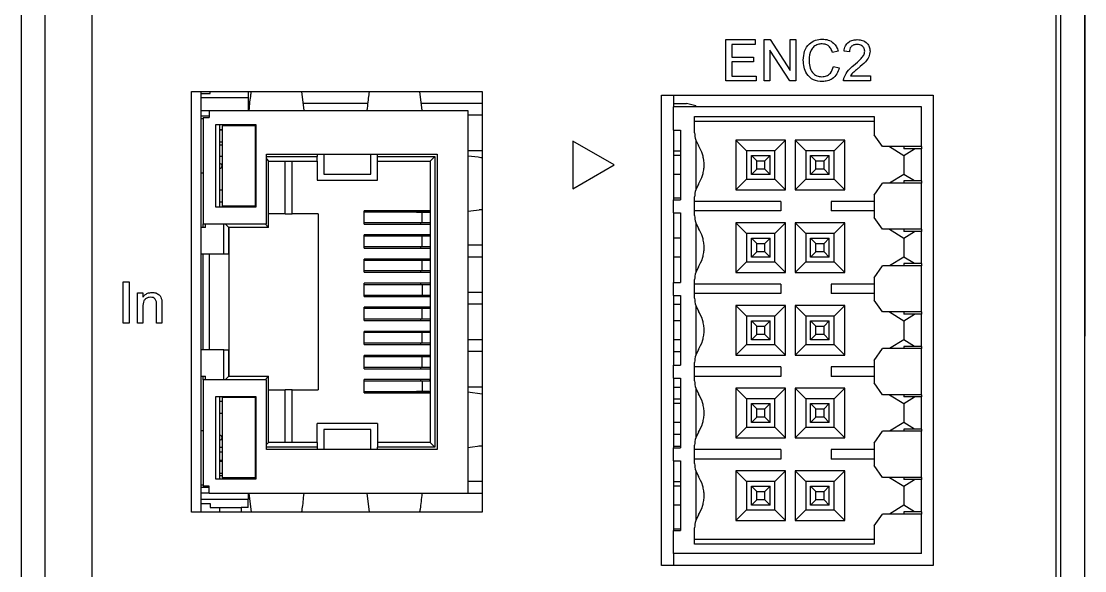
# Model space of a CAD drawing. Header units: inches. Extents: x 456 to 501, y -41 to 126.
# Drawn here: x 455.66 to 500.67, y 34.25 to 57.5 of the extents above; entities that cross this region are included whole.
import ezdxf

# ---------------------------------------------------------------- set-up
doc = ezdxf.new("R2010")
doc.units = ezdxf.units.IN
doc.header["$MEASUREMENT"] = 0

msp = doc.modelspace()

# ---------------------------------------------------------------- linework, layer by layer
at = {"color": 7, "linetype": 'Continuous', "lineweight": 25}
for p, q in [((499.663, -32.224), (499.663, 117.776)), ((500.663, 117.776), (500.663, -32.224)), ((455.663, 116.726), (455.663, -31.174)), ((458.663, -30.724), (458.663, 116.276)), ((456.663, 115.276), (456.663, -29.724)), ((499.463, -29.724), (499.463, 115.276)), ((500.673, 66.076), (500.673, 44.176)), ((485.484, 54.976), (485.484, 56.726)), ((485.484, 56.726), (486.718, 56.726)), ((486.718, 56.726), (486.718, 56.524)), ((487.099, 56.726), (487.36, 56.726)), ((487.099, 54.976), (487.099, 56.726)), ((487.36, 56.726), (488.199, 55.42)), ((488.199, 55.42), (488.199, 56.726)), ((488.199, 56.726), (488.446, 56.726)), ((488.446, 56.726), (488.446, 54.976)), ((486.718, 56.524), (485.731, 56.524)), ((485.731, 56.524), (485.731, 55.985)), ((488.185, 54.976), (487.346, 56.282)), ((487.346, 56.282), (487.346, 54.976)), ((485.731, 55.985), (486.651, 55.985)), ((486.651, 55.985), (486.651, 55.783)), ((490.24, 56.239), (489.994, 56.187)), ((490.712, 56.21), (490.487, 56.232)), ((486.651, 55.783), (485.731, 55.783)), ((485.731, 55.783), (485.731, 55.178)), ((490.039, 55.593), (490.285, 55.536)), ((486.763, 54.976), (485.484, 54.976)), ((485.731, 55.178), (486.763, 55.178)), ((486.763, 55.178), (486.763, 54.976)), ((487.346, 54.976), (487.099, 54.976)), ((488.446, 54.976), (488.185, 54.976)), ((491.609, 54.976), (490.465, 54.976)), ((490.753, 55.2), (491.609, 55.2)), ((491.609, 55.2), (491.609, 54.976)), ((462.863, 54.526), (475.163, 54.526)), ((462.863, 36.726), (462.863, 54.526)), ((463.263, 54.526), (463.263, 48.781)), ((463.663, 54.451), (463.663, 54.526)), ((465.263, 54.526), (465.263, 54.276)), ((467.633, 53.731), (467.537, 54.526)), ((472.633, 53.731), (472.537, 54.526)), ((475.163, 54.526), (475.163, 36.726)), ((463.263, 54.451), (463.663, 54.451)), ((463.263, 54.276), (465.263, 54.276)), ((465.263, 54.276), (465.263, 53.731)), ((465.326, 54.026), (465.263, 54.026)), ((470.326, 54.026), (467.597, 54.026)), ((475.163, 54.026), (472.597, 54.026)), ((482.763, 54.376), (494.263, 54.376)), ((482.763, 34.476), (482.763, 54.376)), ((483.263, 54.376), (483.263, 53.876)), ((483.263, 54.026), (483.813, 54.026)), ((484.213, 53.926), (483.813, 54.026)), ((494.263, 54.376), (494.263, 34.476)), ((463.263, 53.731), (463.613, 53.731)), ((463.613, 53.731), (463.613, 53.431)), ((463.613, 53.731), (474.563, 53.731)), ((474.563, 53.731), (474.563, 37.531)), ((483.263, 52.901), (483.263, 53.876)), ((493.763, 53.876), (483.263, 53.876)), ((484.213, 53.926), (484.213, 53.876)), ((493.763, 52.201), (493.763, 53.876)), ((463.613, 53.481), (463.263, 53.481)), ((463.363, 53.381), (463.263, 53.381)), ((463.363, 53.431), (463.613, 53.431)), ((463.363, 53.431), (463.363, 48.931)), ((463.893, 49.631), (463.893, 53.131)), ((463.893, 53.131), (465.593, 53.131)), ((464.063, 49.631), (464.063, 53.131)), ((465.263, 53.084), (465.263, 53.131)), ((465.563, 53.131), (465.563, 52.881)), ((465.593, 53.131), (465.593, 49.631)), ((475.163, 53.526), (474.563, 53.526)), ((484.163, 53.476), (491.763, 53.476)), ((484.163, 52.782), (484.163, 53.476)), ((484.163, 53.276), (491.763, 53.276)), ((491.763, 53.476), (491.763, 52.701)), ((464.063, 52.926), (464.163, 52.926)), ((464.163, 52.891), (464.063, 52.891)), ((465.563, 53.084), (464.163, 53.084)), ((464.163, 53.084), (464.163, 49.684)), ((465.563, 52.881), (465.563, 49.881)), ((483.263, 52.901), (483.563, 52.901)), ((483.263, 52.901), (483.263, 49.951)), ((483.563, 52.901), (483.563, 49.951)), ((492.113, 52.201), (491.763, 52.701)), ((464.163, 52.391), (464.063, 52.391)), ((464.063, 52.276), (464.163, 52.276)), ((479.013, 52.436), (479.013, 50.415)), ((480.763, 51.426), (479.013, 52.436)), ((484.21, 52.478), (484.21, 50.373)), ((484.21, 52.478), (484.323, 52.24)), ((485.913, 52.476), (485.913, 50.376)), ((485.913, 52.476), (486.363, 52.026)), ((488.013, 52.476), (485.913, 52.476)), ((488.013, 52.476), (487.563, 52.026)), ((488.013, 50.376), (488.013, 52.476)), ((488.413, 52.476), (488.413, 50.376)), ((488.413, 52.476), (488.863, 52.026)), ((490.513, 52.476), (488.413, 52.476)), ((490.513, 52.476), (490.063, 52.026)), ((490.513, 50.376), (490.513, 52.476)), ((464.163, 51.786), (464.063, 51.786)), ((466.043, 48.931), (466.043, 51.881)), ((466.043, 51.881), (468.463, 51.881)), ((466.043, 51.786), (468.193, 51.786)), ((468.193, 51.881), (468.193, 51.786)), ((468.193, 51.586), (468.193, 51.786)), ((468.463, 51.881), (470.463, 51.881)), ((468.463, 51.881), (468.463, 51.031)), ((470.463, 51.881), (473.263, 51.881)), ((470.463, 51.031), (470.463, 51.881)), ((470.733, 51.786), (470.733, 51.881)), ((470.733, 51.786), (473.163, 51.786)), ((470.733, 51.586), (470.733, 51.786)), ((473.163, 51.786), (472.963, 51.586)), ((473.163, 51.786), (473.163, 39.476)), ((473.263, 51.881), (473.263, 39.381)), ((475.163, 52.026), (474.563, 52.026)), ((483.263, 52.026), (483.563, 52.026)), ((483.563, 51.826), (483.263, 51.826)), ((486.363, 52.026), (486.363, 50.826)), ((487.563, 52.026), (486.363, 52.026)), ((486.563, 51.026), (486.563, 51.826)), ((486.788, 51.601), (486.563, 51.826)), ((486.563, 51.826), (487.363, 51.826)), ((487.363, 51.826), (487.138, 51.601)), ((487.363, 51.026), (487.363, 51.826)), ((487.563, 50.826), (487.563, 52.026)), ((488.863, 52.026), (488.863, 50.826)), ((490.063, 52.026), (488.863, 52.026)), ((489.288, 51.601), (489.063, 51.826)), ((489.063, 51.826), (489.863, 51.826)), ((489.063, 51.026), (489.063, 51.826)), ((489.863, 51.826), (489.638, 51.601)), ((489.863, 51.026), (489.863, 51.826)), ((490.063, 50.826), (490.063, 52.026)), ((493.763, 52.201), (492.113, 52.201)), ((492.413, 52.201), (493.013, 51.826)), ((493.013, 52.201), (493.013, 52.106)), ((493.763, 52.106), (493.013, 52.106)), ((493.013, 51.826), (493.461, 52.106)), ((493.013, 51.826), (493.013, 51.026)), ((493.763, 52.201), (493.763, 52.106)), ((493.763, 50.746), (493.763, 52.106)), ((466.043, 51.676), (466.133, 51.586)), ((466.133, 51.586), (468.193, 51.586)), ((466.133, 48.781), (466.133, 51.586)), ((466.833, 49.356), (466.833, 51.586)), ((467.133, 49.356), (467.133, 51.586)), ((468.193, 51.586), (468.193, 50.786)), ((470.733, 51.586), (472.963, 51.586)), ((470.733, 50.786), (470.733, 51.586)), ((472.963, 51.586), (472.963, 39.676)), ((479.013, 50.415), (480.763, 51.426)), ((486.788, 51.251), (486.788, 51.601)), ((486.788, 51.601), (487.138, 51.601)), ((487.138, 51.251), (487.138, 51.601)), ((489.288, 51.601), (489.638, 51.601)), ((489.288, 51.251), (489.288, 51.601)), ((489.638, 51.251), (489.638, 51.601)), ((463.363, 51.081), (463.263, 51.081)), ((468.463, 51.031), (470.463, 51.031)), ((483.563, 51.026), (483.263, 51.026)), ((486.563, 51.026), (486.788, 51.251)), ((487.363, 51.026), (486.563, 51.026)), ((487.138, 51.251), (486.788, 51.251)), ((487.138, 51.251), (487.363, 51.026)), ((489.063, 51.026), (489.288, 51.251)), ((489.863, 51.026), (489.063, 51.026)), ((489.638, 51.251), (489.288, 51.251)), ((489.638, 51.251), (489.863, 51.026)), ((493.013, 51.026), (492.413, 50.651)), ((493.461, 50.746), (493.013, 51.026)), ((468.193, 50.786), (470.733, 50.786)), ((484.323, 50.612), (484.21, 50.373)), ((485.913, 50.376), (486.363, 50.826)), ((486.363, 50.826), (487.563, 50.826)), ((488.013, 50.376), (487.563, 50.826)), ((488.413, 50.376), (488.863, 50.826)), ((488.863, 50.826), (490.063, 50.826)), ((490.513, 50.376), (490.063, 50.826)), ((491.763, 50.151), (492.113, 50.651)), ((493.763, 50.651), (492.113, 50.651)), ((493.013, 50.746), (493.013, 50.651)), ((493.763, 50.746), (493.013, 50.746)), ((493.763, 50.746), (493.763, 50.651)), ((493.763, 48.701), (493.763, 50.651)), ((464.163, 50.351), (464.063, 50.351)), ((483.263, 50.026), (483.563, 50.026)), ((484.163, 49.282), (484.163, 50.069)), ((485.913, 50.376), (488.013, 50.376)), ((488.413, 50.376), (490.513, 50.376)), ((491.763, 50.151), (491.763, 49.201)), ((465.593, 49.631), (463.893, 49.631)), ((464.163, 49.851), (464.063, 49.851)), ((465.563, 49.684), (464.163, 49.684)), ((465.563, 49.881), (465.563, 49.631)), ((474.563, 49.461), (475.163, 49.542)), ((475.163, 49.526), (475.041, 49.526)), ((483.263, 49.401), (483.263, 49.951)), ((483.263, 49.951), (483.563, 49.951)), ((487.813, 49.876), (484.163, 49.876)), ((487.813, 49.876), (487.813, 49.476)), ((489.943, 49.876), (489.943, 49.476)), ((491.763, 49.876), (489.943, 49.876)), ((466.833, 49.356), (466.133, 49.356)), ((466.833, 49.356), (467.133, 49.356)), ((468.223, 49.356), (467.133, 49.356)), ((468.223, 49.356), (468.223, 41.906)), ((472.963, 49.481), (470.173, 49.481)), ((470.173, 48.921), (470.173, 49.481)), ((472.628, 49.426), (470.173, 49.426)), ((472.393, 49.431), (472.393, 49.426)), ((472.393, 49.431), (472.732, 49.431)), ((472.573, 49.431), (472.573, 49.481)), ((472.628, 48.976), (472.628, 49.426)), ((472.963, 49.426), (472.628, 49.426)), ((472.732, 49.431), (472.929, 49.431)), ((472.732, 49.431), (472.732, 49.426)), ((472.929, 49.431), (472.963, 49.431)), ((472.929, 49.431), (472.929, 49.426)), ((483.263, 49.401), (483.563, 49.401)), ((483.263, 49.401), (483.263, 46.451)), ((483.563, 49.401), (483.563, 46.451)), ((487.813, 49.476), (484.163, 49.476)), ((491.763, 49.476), (489.943, 49.476)), ((492.113, 48.701), (491.763, 49.201)), ((463.263, 48.781), (463.263, 47.661)), ((463.463, 48.781), (463.263, 48.781)), ((463.363, 48.931), (466.043, 48.931)), ((463.363, 48.781), (463.363, 48.931)), ((463.463, 48.781), (463.463, 48.931)), ((464.243, 47.661), (464.243, 48.931)), ((464.293, 48.931), (464.443, 48.781)), ((466.133, 48.781), (464.443, 48.781)), ((464.443, 47.661), (464.443, 48.781)), ((464.463, 42.481), (464.463, 48.781)), ((465.983, 48.931), (466.133, 48.781)), ((472.628, 48.976), (470.173, 48.976)), ((470.173, 48.921), (472.963, 48.921)), ((472.393, 48.976), (472.393, 48.971)), ((472.732, 48.971), (472.393, 48.971)), ((472.573, 48.921), (472.573, 48.971)), ((472.963, 48.976), (472.628, 48.976)), ((472.732, 48.976), (472.732, 48.971)), ((472.929, 48.971), (472.732, 48.971)), ((472.929, 48.976), (472.929, 48.971)), ((472.963, 48.971), (472.929, 48.971)), ((484.21, 48.978), (484.21, 46.873)), ((484.21, 48.978), (484.323, 48.74)), ((488.013, 48.976), (485.913, 48.976)), ((485.913, 48.976), (486.363, 48.526)), ((485.913, 48.976), (485.913, 46.876)), ((488.013, 48.976), (487.563, 48.526)), ((488.013, 46.876), (488.013, 48.976)), ((490.513, 48.976), (488.413, 48.976)), ((488.413, 48.976), (488.863, 48.526)), ((488.413, 48.976), (488.413, 46.876)), ((490.513, 48.976), (490.063, 48.526)), ((490.513, 46.876), (490.513, 48.976)), ((493.763, 48.701), (492.113, 48.701)), ((492.413, 48.701), (493.013, 48.326)), ((493.013, 48.701), (493.013, 48.606)), ((493.763, 48.701), (493.763, 48.606)), ((472.963, 48.461), (470.173, 48.461)), ((470.173, 47.901), (470.173, 48.461)), ((472.628, 48.406), (470.173, 48.406)), ((472.573, 48.406), (472.573, 48.461)), ((472.628, 47.956), (472.628, 48.406)), ((472.963, 48.406), (472.628, 48.406)), ((483.563, 48.326), (483.263, 48.326)), ((487.563, 48.526), (486.363, 48.526)), ((486.363, 48.526), (486.363, 47.326)), ((486.788, 48.101), (486.563, 48.326)), ((486.563, 48.326), (487.363, 48.326)), ((486.563, 47.526), (486.563, 48.326)), ((487.363, 48.326), (487.138, 48.101)), ((487.363, 47.526), (487.363, 48.326)), ((487.563, 47.326), (487.563, 48.526)), ((490.063, 48.526), (488.863, 48.526)), ((488.863, 48.526), (488.863, 47.326)), ((489.288, 48.101), (489.063, 48.326)), ((489.063, 48.326), (489.863, 48.326)), ((489.063, 47.526), (489.063, 48.326)), ((489.863, 48.326), (489.638, 48.101)), ((489.863, 47.526), (489.863, 48.326)), ((490.063, 47.326), (490.063, 48.526)), ((493.763, 48.606), (493.013, 48.606)), ((493.013, 48.326), (493.461, 48.606)), ((493.013, 48.326), (493.013, 47.526)), ((493.763, 47.246), (493.763, 48.606)), ((472.628, 47.956), (470.173, 47.956)), ((470.173, 47.901), (472.963, 47.901)), ((472.573, 47.901), (472.573, 47.956)), ((472.963, 47.956), (472.628, 47.956)), ((475.163, 48.026), (474.563, 48.026)), ((486.563, 47.526), (486.788, 47.751)), ((486.788, 48.101), (487.138, 48.101)), ((486.788, 47.751), (486.788, 48.101)), ((487.138, 47.751), (486.788, 47.751)), ((487.138, 47.751), (487.138, 48.101)), ((487.138, 47.751), (487.363, 47.526)), ((489.063, 47.526), (489.288, 47.751)), ((489.288, 48.101), (489.638, 48.101)), ((489.288, 47.751), (489.288, 48.101)), ((489.638, 47.751), (489.288, 47.751)), ((489.638, 47.751), (489.638, 48.101)), ((489.638, 47.751), (489.863, 47.526)), ((463.263, 47.661), (464.243, 47.661)), ((463.263, 47.661), (463.263, 43.601)), ((463.363, 43.601), (463.363, 47.661)), ((463.613, 47.661), (463.613, 43.601)), ((464.243, 47.661), (464.443, 47.661)), ((472.963, 47.441), (470.173, 47.441)), ((470.173, 46.881), (470.173, 47.441)), ((472.628, 47.386), (470.173, 47.386)), ((472.573, 47.386), (472.573, 47.441)), ((472.628, 46.936), (472.628, 47.386)), ((472.963, 47.386), (472.628, 47.386)), ((475.163, 47.526), (474.563, 47.526)), ((483.563, 47.526), (483.263, 47.526)), ((485.913, 46.876), (486.363, 47.326)), ((486.363, 47.326), (487.563, 47.326)), ((487.363, 47.526), (486.563, 47.526)), ((488.013, 46.876), (487.563, 47.326)), ((488.413, 46.876), (488.863, 47.326)), ((488.863, 47.326), (490.063, 47.326)), ((489.863, 47.526), (489.063, 47.526)), ((490.513, 46.876), (490.063, 47.326)), ((493.013, 47.526), (492.413, 47.151)), ((493.461, 47.246), (493.013, 47.526)), ((472.628, 46.936), (470.173, 46.936)), ((470.173, 46.881), (472.963, 46.881)), ((472.573, 46.881), (472.573, 46.936)), ((472.963, 46.936), (472.628, 46.936)), ((484.323, 47.112), (484.21, 46.873)), ((485.913, 46.876), (488.013, 46.876)), ((488.413, 46.876), (490.513, 46.876)), ((491.763, 46.651), (492.113, 47.151)), ((493.763, 47.151), (492.113, 47.151)), ((493.763, 47.246), (493.013, 47.246)), ((493.013, 47.246), (493.013, 47.151)), ((493.763, 47.246), (493.763, 47.151)), ((493.763, 45.201), (493.763, 47.151)), ((459.98, 44.726), (459.98, 46.476)), ((459.98, 46.476), (460.227, 46.476)), ((460.227, 46.476), (460.227, 44.726)), ((472.963, 46.421), (470.173, 46.421)), ((470.173, 45.861), (470.173, 46.421)), ((470.173, 46.366), (472.628, 46.366)), ((472.573, 46.366), (472.573, 46.421)), ((472.628, 46.366), (472.628, 45.916)), ((472.628, 46.366), (472.963, 46.366)), ((483.263, 45.901), (483.263, 46.451)), ((483.263, 46.451), (483.563, 46.451)), ((484.163, 45.782), (484.163, 46.569)), ((487.813, 46.376), (484.163, 46.376)), ((487.813, 46.376), (487.813, 45.976)), ((489.943, 46.376), (489.943, 45.976)), ((491.763, 46.376), (489.943, 46.376)), ((491.763, 46.651), (491.763, 45.701)), ((460.586, 44.726), (460.586, 46.005)), ((460.586, 46.005), (460.81, 46.005)), ((460.81, 46.005), (460.81, 45.826)), ((470.173, 45.916), (472.628, 45.916)), ((472.573, 45.861), (472.573, 45.916)), ((472.628, 45.916), (472.963, 45.916)), ((475.163, 46.026), (474.563, 46.026)), ((487.813, 45.976), (484.163, 45.976)), ((491.763, 45.976), (489.943, 45.976)), ((461.393, 44.726), (461.393, 45.489)), ((461.618, 45.508), (461.618, 44.726)), ((470.173, 45.861), (472.963, 45.861)), ((475.163, 45.526), (474.563, 45.526)), ((483.263, 45.901), (483.563, 45.901)), ((483.263, 45.901), (483.263, 42.951)), ((483.263, 45.526), (483.563, 45.526)), ((483.563, 45.901), (483.563, 42.951)), ((484.21, 45.478), (484.21, 43.373)), ((484.21, 45.478), (484.323, 45.24)), ((485.913, 45.476), (485.913, 43.376)), ((485.913, 45.476), (486.363, 45.026)), ((488.013, 45.476), (485.913, 45.476)), ((488.013, 45.476), (487.563, 45.026)), ((488.013, 43.376), (488.013, 45.476)), ((488.413, 45.476), (488.413, 43.376)), ((488.413, 45.476), (488.863, 45.026)), ((490.513, 45.476), (488.413, 45.476)), ((490.513, 45.476), (490.063, 45.026)), ((490.513, 43.376), (490.513, 45.476)), ((492.113, 45.201), (491.763, 45.701)), ((460.81, 45.411), (460.81, 44.726)), ((472.963, 45.401), (470.173, 45.401)), ((470.173, 44.841), (470.173, 45.401)), ((472.628, 45.346), (470.173, 45.346)), ((472.573, 45.346), (472.573, 45.401)), ((472.628, 44.896), (472.628, 45.346)), ((472.963, 45.346), (472.628, 45.346)), ((486.363, 45.026), (486.363, 43.826)), ((487.563, 45.026), (486.363, 45.026)), ((487.563, 43.826), (487.563, 45.026)), ((488.863, 45.026), (488.863, 43.826)), ((490.063, 45.026), (488.863, 45.026)), ((490.063, 43.826), (490.063, 45.026)), ((493.763, 45.201), (492.113, 45.201)), ((492.413, 45.201), (493.013, 44.826)), ((493.013, 45.201), (493.013, 45.106)), ((493.763, 45.106), (493.013, 45.106)), ((493.013, 44.826), (493.461, 45.106)), ((493.763, 45.201), (493.763, 45.106)), ((493.763, 43.746), (493.763, 45.106)), ((460.227, 44.726), (459.98, 44.726)), ((460.81, 44.726), (460.586, 44.726)), ((461.618, 44.726), (461.393, 44.726)), ((472.628, 44.896), (470.173, 44.896)), ((470.173, 44.841), (472.963, 44.841)), ((472.573, 44.841), (472.573, 44.896)), ((472.963, 44.896), (472.628, 44.896)), ((483.563, 44.826), (483.263, 44.826)), ((486.788, 44.601), (486.563, 44.826)), ((486.563, 44.826), (487.363, 44.826)), ((486.563, 44.026), (486.563, 44.826)), ((486.788, 44.601), (487.138, 44.601)), ((486.788, 44.251), (486.788, 44.601)), ((487.363, 44.826), (487.138, 44.601)), ((487.138, 44.251), (487.138, 44.601)), ((487.363, 44.026), (487.363, 44.826)), ((489.288, 44.601), (489.063, 44.826)), ((489.063, 44.826), (489.863, 44.826)), ((489.063, 44.026), (489.063, 44.826)), ((489.288, 44.601), (489.638, 44.601)), ((489.288, 44.251), (489.288, 44.601)), ((489.863, 44.826), (489.638, 44.601)), ((489.638, 44.251), (489.638, 44.601)), ((489.863, 44.026), (489.863, 44.826)), ((493.013, 44.826), (493.013, 44.026)), ((472.963, 44.381), (470.173, 44.381)), ((470.173, 43.821), (470.173, 44.381)), ((472.628, 44.326), (470.173, 44.326)), ((472.573, 44.326), (472.573, 44.381)), ((472.628, 43.876), (472.628, 44.326)), ((472.963, 44.326), (472.628, 44.326)), ((486.563, 44.026), (486.788, 44.251)), ((487.138, 44.251), (486.788, 44.251)), ((487.138, 44.251), (487.363, 44.026)), ((489.063, 44.026), (489.288, 44.251)), ((489.638, 44.251), (489.288, 44.251)), ((489.638, 44.251), (489.863, 44.026)), ((500.673, 44.176), (500.663, 44.176)), ((472.628, 43.876), (470.173, 43.876)), ((470.173, 43.821), (472.963, 43.821)), ((472.573, 43.821), (472.573, 43.876)), ((472.963, 43.876), (472.628, 43.876)), ((475.163, 44.026), (474.563, 44.026)), ((483.563, 44.026), (483.263, 44.026)), ((485.913, 43.376), (486.363, 43.826)), ((486.363, 43.826), (487.563, 43.826)), ((487.363, 44.026), (486.563, 44.026)), ((488.013, 43.376), (487.563, 43.826)), ((488.413, 43.376), (488.863, 43.826)), ((488.863, 43.826), (490.063, 43.826)), ((489.863, 44.026), (489.063, 44.026)), ((490.513, 43.376), (490.063, 43.826)), ((493.013, 44.026), (492.413, 43.651)), ((493.461, 43.746), (493.013, 44.026)), ((493.763, 43.746), (493.013, 43.746)), ((493.013, 43.746), (493.013, 43.651)), ((493.763, 43.746), (493.763, 43.651)), ((463.263, 43.601), (463.263, 42.481)), ((464.243, 43.601), (463.263, 43.601)), ((464.243, 42.331), (464.243, 43.601)), ((464.243, 43.601), (464.443, 43.601)), ((464.443, 42.481), (464.443, 43.601)), ((472.963, 43.361), (470.173, 43.361)), ((470.173, 42.801), (470.173, 43.361)), ((472.628, 43.306), (470.173, 43.306)), ((472.573, 43.306), (472.573, 43.361)), ((472.628, 42.856), (472.628, 43.306)), ((472.963, 43.306), (472.628, 43.306)), ((475.163, 43.526), (474.563, 43.526)), ((483.263, 43.526), (483.563, 43.526)), ((484.323, 43.612), (484.21, 43.373)), ((485.913, 43.376), (488.013, 43.376)), ((488.413, 43.376), (490.513, 43.376)), ((491.763, 43.151), (492.113, 43.651)), ((493.763, 43.651), (492.113, 43.651)), ((493.763, 41.701), (493.763, 43.651)), ((472.628, 42.856), (470.173, 42.856)), ((470.173, 42.801), (472.963, 42.801)), ((472.573, 42.801), (472.573, 42.856)), ((472.963, 42.856), (472.628, 42.856)), ((483.263, 42.401), (483.263, 42.951)), ((483.263, 42.951), (483.563, 42.951)), ((484.163, 42.282), (484.163, 43.069)), ((487.813, 42.876), (484.163, 42.876)), ((487.813, 42.876), (487.813, 42.476)), ((489.943, 42.876), (489.943, 42.476)), ((491.763, 42.876), (489.943, 42.876)), ((491.763, 43.151), (491.763, 42.201)), ((463.263, 42.481), (463.463, 42.481)), ((463.263, 42.481), (463.263, 36.726)), ((463.363, 42.331), (463.363, 42.481)), ((463.363, 42.331), (463.363, 37.831)), ((466.043, 42.331), (463.363, 42.331)), ((463.463, 42.331), (463.463, 42.481)), ((464.293, 42.331), (464.443, 42.481)), ((464.443, 42.481), (466.133, 42.481)), ((465.983, 42.331), (466.133, 42.481)), ((466.043, 39.381), (466.043, 42.331)), ((466.133, 39.676), (466.133, 42.481)), ((472.963, 42.341), (470.173, 42.341)), ((470.173, 41.781), (470.173, 42.341)), ((472.573, 42.291), (472.573, 42.341)), ((483.263, 42.401), (483.563, 42.401)), ((483.263, 42.401), (483.263, 39.451)), ((483.563, 42.401), (483.563, 39.451)), ((487.813, 42.476), (484.163, 42.476)), ((491.763, 42.476), (489.943, 42.476)), ((466.133, 41.906), (466.833, 41.906)), ((466.833, 39.676), (466.833, 41.906)), ((467.133, 41.906), (466.833, 41.906)), ((467.133, 39.676), (467.133, 41.906)), ((467.133, 41.906), (468.223, 41.906)), ((470.173, 42.286), (472.628, 42.286)), ((472.393, 42.291), (472.393, 42.286)), ((472.393, 42.291), (472.732, 42.291)), ((472.628, 42.286), (472.628, 41.836)), ((472.628, 42.286), (472.963, 42.286)), ((472.732, 42.291), (472.929, 42.291)), ((472.732, 42.291), (472.732, 42.286)), ((472.963, 42.291), (472.929, 42.291)), ((472.929, 42.291), (472.929, 42.286)), ((475.163, 42.026), (474.563, 42.026)), ((483.263, 42.026), (483.563, 42.026)), ((484.21, 41.978), (484.21, 39.873)), ((484.21, 41.978), (484.323, 41.74)), ((488.013, 41.976), (485.913, 41.976)), ((485.913, 41.976), (486.363, 41.526)), ((485.913, 41.976), (485.913, 39.876)), ((488.013, 41.976), (487.563, 41.526)), ((488.013, 39.876), (488.013, 41.976)), ((488.413, 41.976), (488.413, 39.876)), ((488.413, 41.976), (488.863, 41.526)), ((490.513, 41.976), (488.413, 41.976)), ((490.513, 41.976), (490.063, 41.526)), ((490.513, 39.876), (490.513, 41.976)), ((492.113, 41.701), (491.763, 42.201)), ((463.893, 41.631), (465.593, 41.631)), ((463.893, 38.131), (463.893, 41.631)), ((464.063, 38.131), (464.063, 41.631)), ((464.163, 41.411), (464.063, 41.411)), ((464.163, 41.584), (464.163, 38.184)), ((465.563, 41.584), (464.163, 41.584)), ((465.563, 41.631), (465.563, 41.381)), ((465.593, 41.631), (465.593, 38.131)), ((470.173, 41.836), (472.628, 41.836)), ((470.173, 41.781), (472.963, 41.781)), ((472.393, 41.836), (472.393, 41.831)), ((472.732, 41.831), (472.393, 41.831)), ((472.573, 41.781), (472.573, 41.831)), ((472.628, 41.836), (472.963, 41.836)), ((472.732, 41.836), (472.732, 41.831)), ((472.929, 41.831), (472.732, 41.831)), ((472.929, 41.836), (472.929, 41.831)), ((472.929, 41.831), (472.963, 41.831)), ((475.163, 41.721), (474.563, 41.801)), ((483.263, 41.526), (483.563, 41.526)), ((487.563, 41.526), (486.363, 41.526)), ((486.363, 41.526), (486.363, 40.326)), ((487.563, 40.326), (487.563, 41.526)), ((488.863, 41.526), (488.863, 40.326)), ((490.063, 41.526), (488.863, 41.526)), ((490.063, 40.326), (490.063, 41.526)), ((493.763, 41.701), (492.113, 41.701)), ((492.413, 41.701), (493.013, 41.326)), ((493.013, 41.701), (493.013, 41.606)), ((493.763, 41.606), (493.013, 41.606)), ((493.013, 41.326), (493.461, 41.606)), ((493.763, 41.701), (493.763, 41.606)), ((493.763, 40.246), (493.763, 41.606)), ((465.563, 41.381), (465.563, 38.381)), ((483.563, 41.326), (483.263, 41.326)), ((486.788, 41.101), (486.563, 41.326)), ((486.563, 41.326), (487.363, 41.326)), ((486.563, 40.526), (486.563, 41.326)), ((486.788, 41.101), (487.138, 41.101)), ((486.788, 40.751), (486.788, 41.101)), ((487.363, 41.326), (487.138, 41.101)), ((487.138, 40.751), (487.138, 41.101)), ((487.363, 40.526), (487.363, 41.326)), ((489.063, 40.526), (489.063, 41.326)), ((489.288, 41.101), (489.063, 41.326)), ((489.063, 41.326), (489.863, 41.326)), ((489.288, 40.751), (489.288, 41.101)), ((489.288, 41.101), (489.638, 41.101)), ((489.863, 41.326), (489.638, 41.101)), ((489.638, 40.751), (489.638, 41.101)), ((489.863, 40.526), (489.863, 41.326)), ((493.013, 41.326), (493.013, 40.526)), ((464.163, 40.911), (464.063, 40.911)), ((483.563, 40.526), (483.263, 40.526)), ((486.563, 40.526), (486.788, 40.751)), ((487.363, 40.526), (486.563, 40.526)), ((487.138, 40.751), (486.788, 40.751)), ((487.138, 40.751), (487.363, 40.526)), ((489.063, 40.526), (489.288, 40.751)), ((489.863, 40.526), (489.063, 40.526)), ((489.638, 40.751), (489.288, 40.751)), ((489.638, 40.751), (489.863, 40.526)), ((493.013, 40.526), (492.413, 40.151)), ((493.461, 40.246), (493.013, 40.526)), ((463.263, 40.181), (463.363, 40.181)), ((470.733, 40.476), (468.193, 40.476)), ((468.193, 39.676), (468.193, 40.476)), ((470.463, 40.231), (468.463, 40.231)), ((468.463, 40.231), (468.463, 39.381)), ((470.463, 39.381), (470.463, 40.231)), ((470.733, 40.476), (470.733, 39.676)), ((484.323, 40.112), (484.21, 39.873)), ((485.913, 39.876), (486.363, 40.326)), ((486.363, 40.326), (487.563, 40.326)), ((488.013, 39.876), (487.563, 40.326)), ((488.413, 39.876), (488.863, 40.326)), ((488.863, 40.326), (490.063, 40.326)), ((490.513, 39.876), (490.063, 40.326)), ((491.763, 39.651), (492.113, 40.151)), ((493.763, 40.151), (492.113, 40.151)), ((493.763, 40.246), (493.013, 40.246)), ((493.013, 40.246), (493.013, 40.151)), ((493.763, 40.246), (493.763, 40.151)), ((493.763, 38.201), (493.763, 40.151)), ((466.043, 39.586), (466.133, 39.676)), ((468.193, 39.676), (466.133, 39.676)), ((468.193, 39.676), (468.193, 39.476)), ((470.733, 39.676), (470.733, 39.476)), ((472.963, 39.676), (470.733, 39.676)), ((473.163, 39.476), (472.963, 39.676)), ((483.263, 40.026), (483.563, 40.026)), ((485.913, 39.876), (488.013, 39.876)), ((488.413, 39.876), (490.513, 39.876)), ((491.763, 39.651), (491.763, 38.701)), ((464.063, 39.476), (464.163, 39.476)), ((464.063, 39.276), (464.163, 39.276)), ((468.193, 39.476), (466.043, 39.476)), ((468.463, 39.381), (466.043, 39.381)), ((468.193, 39.476), (468.193, 39.381)), ((470.463, 39.381), (468.463, 39.381)), ((473.263, 39.381), (470.463, 39.381)), ((470.733, 39.381), (470.733, 39.476)), ((473.163, 39.476), (470.733, 39.476)), ((474.563, 39.461), (475.163, 39.544)), ((475.163, 39.526), (475.031, 39.526)), ((483.263, 39.526), (483.563, 39.526)), ((483.263, 38.901), (483.263, 39.451)), ((483.263, 39.451), (483.563, 39.451)), ((484.163, 38.782), (484.163, 39.569)), ((487.813, 39.376), (484.163, 39.376)), ((487.813, 39.376), (487.813, 38.976)), ((489.943, 39.376), (489.943, 38.976)), ((491.763, 39.376), (489.943, 39.376)), ((464.063, 38.926), (464.163, 38.926)), ((464.163, 38.871), (464.063, 38.871)), ((483.263, 38.901), (483.563, 38.901)), ((483.263, 38.901), (483.263, 35.951)), ((483.563, 38.901), (483.563, 35.951)), ((487.813, 38.976), (484.163, 38.976)), ((491.763, 38.976), (489.943, 38.976)), ((464.163, 38.371), (464.063, 38.371)), ((464.063, 38.276), (464.163, 38.276)), ((465.563, 38.381), (465.563, 38.131)), ((484.21, 38.478), (484.21, 36.373)), ((484.21, 38.478), (484.323, 38.24)), ((485.913, 38.476), (485.913, 36.376)), ((485.913, 38.476), (486.363, 38.026)), ((488.013, 38.476), (485.913, 38.476)), ((488.013, 38.476), (487.563, 38.026)), ((488.013, 36.376), (488.013, 38.476)), ((488.413, 38.476), (488.413, 36.376)), ((488.413, 38.476), (488.863, 38.026)), ((490.513, 38.476), (488.413, 38.476)), ((490.513, 38.476), (490.063, 38.026)), ((490.513, 36.376), (490.513, 38.476)), ((492.113, 38.201), (491.763, 38.701)), ((463.263, 37.881), (463.363, 37.881)), ((463.613, 37.831), (463.363, 37.831)), ((463.613, 37.531), (463.613, 37.831)), ((465.593, 38.131), (463.893, 38.131)), ((465.563, 38.184), (464.163, 38.184)), ((465.263, 38.184), (465.263, 38.131)), ((475.163, 38.026), (474.563, 38.026)), ((483.263, 38.026), (483.563, 38.026)), ((483.563, 37.826), (483.263, 37.826)), ((486.363, 38.026), (486.363, 36.826)), ((487.563, 38.026), (486.363, 38.026)), ((486.788, 37.601), (486.563, 37.826)), ((486.563, 37.826), (487.363, 37.826)), ((486.563, 37.026), (486.563, 37.826)), ((487.363, 37.826), (487.138, 37.601)), ((487.363, 37.026), (487.363, 37.826)), ((487.563, 36.826), (487.563, 38.026)), ((488.863, 38.026), (488.863, 36.826)), ((490.063, 38.026), (488.863, 38.026)), ((489.063, 37.026), (489.063, 37.826)), ((489.288, 37.601), (489.063, 37.826)), ((489.063, 37.826), (489.863, 37.826)), ((489.863, 37.826), (489.638, 37.601)), ((489.863, 37.026), (489.863, 37.826)), ((490.063, 36.826), (490.063, 38.026)), ((493.763, 38.201), (492.113, 38.201)), ((492.413, 38.201), (493.013, 37.826)), ((493.013, 38.201), (493.013, 38.106)), ((493.763, 38.106), (493.013, 38.106)), ((493.013, 37.826), (493.461, 38.106)), ((493.013, 37.826), (493.013, 37.026)), ((493.763, 38.201), (493.763, 38.106)), ((493.763, 36.746), (493.763, 38.106)), ((463.263, 37.781), (463.613, 37.781)), ((463.613, 37.531), (463.263, 37.531)), ((463.613, 37.531), (474.563, 37.531)), ((465.263, 37.531), (465.263, 37.276)), ((465.293, 37.526), (465.263, 37.526)), ((465.293, 37.531), (465.39, 36.726)), ((470.293, 37.526), (467.632, 37.526)), ((470.293, 37.531), (470.39, 36.726)), ((475.163, 37.526), (472.632, 37.526)), ((486.788, 37.601), (487.138, 37.601)), ((486.788, 37.251), (486.788, 37.601)), ((487.138, 37.251), (487.138, 37.601)), ((489.288, 37.251), (489.288, 37.601)), ((489.288, 37.601), (489.638, 37.601)), ((489.638, 37.251), (489.638, 37.601)), ((463.263, 37.276), (465.263, 37.276)), ((463.263, 37.101), (463.663, 37.101)), ((463.663, 37.101), (463.663, 36.926)), ((463.663, 36.926), (464.063, 36.926)), ((464.063, 36.926), (464.963, 36.926)), ((464.063, 36.726), (464.063, 36.926)), ((465.263, 36.926), (464.963, 36.926)), ((464.963, 36.926), (464.963, 36.726)), ((465.263, 36.926), (465.263, 37.276)), ((483.563, 37.026), (483.263, 37.026)), ((486.563, 37.026), (486.788, 37.251)), ((487.363, 37.026), (486.563, 37.026)), ((487.138, 37.251), (486.788, 37.251)), ((487.138, 37.251), (487.363, 37.026)), ((489.063, 37.026), (489.288, 37.251)), ((489.863, 37.026), (489.063, 37.026)), ((489.638, 37.251), (489.288, 37.251)), ((489.638, 37.251), (489.863, 37.026)), ((493.013, 37.026), (492.413, 36.651)), ((493.461, 36.746), (493.013, 37.026)), ((475.163, 36.726), (462.863, 36.726)), ((484.323, 36.612), (484.21, 36.373)), ((485.913, 36.376), (486.363, 36.826)), ((486.363, 36.826), (487.563, 36.826)), ((488.013, 36.376), (487.563, 36.826)), ((488.413, 36.376), (488.863, 36.826)), ((488.863, 36.826), (490.063, 36.826)), ((490.513, 36.376), (490.063, 36.826)), ((491.763, 36.151), (492.113, 36.651)), ((493.763, 36.651), (492.113, 36.651)), ((493.763, 36.746), (493.013, 36.746)), ((493.013, 36.746), (493.013, 36.651)), ((493.763, 36.746), (493.763, 36.651)), ((493.763, 34.976), (493.763, 36.651)), ((483.263, 36.026), (483.563, 36.026)), ((484.163, 35.376), (484.163, 36.069)), ((485.913, 36.376), (488.013, 36.376)), ((488.413, 36.376), (490.513, 36.376)), ((491.763, 36.151), (491.763, 35.376)), ((483.263, 34.976), (483.263, 35.951)), ((483.263, 35.951), (483.563, 35.951)), ((491.763, 35.576), (484.163, 35.576)), ((491.763, 35.376), (484.163, 35.376)), ((493.763, 34.976), (483.263, 34.976)), ((483.263, 34.976), (483.263, 34.476)), ((494.263, 34.476), (482.763, 34.476))]:
    msp.add_line(p, q, dxfattribs=at)
for centre, radius, start, end in [((485.163, 52.782), 1, 180, 197.7014), ((464.063, 51.381), 0.1, 270, 90), ((485.163, 50.069), 1, 162.2986, 180), ((485.163, 49.282), 1, 180, 197.7014), ((485.163, 46.569), 1, 162.2986, 180), ((485.163, 45.782), 1, 180, 197.7014), ((485.163, 43.069), 1, 162.2986, 180), ((485.163, 42.282), 1, 180, 197.7014), ((464.063, 39.881), 0.1, 270, 90), ((485.163, 39.569), 1, 162.2986, 180), ((485.163, 38.782), 1, 180, 197.7014), ((485.163, 36.069), 1, 162.2986, 180)]:
    msp.add_arc(centre, radius, start, end, dxfattribs=at)
for points, knots in [([(488.76, 55.864), (488.769, 55.99), (488.788, 56.242), (488.983, 56.551), (489.269, 56.721), (489.467, 56.739), (489.566, 56.748)], [0, 0, 0, 0, 0.280492, 0.55957, 0.779615, 1, 1, 1, 1]), ([(489.566, 56.748), (489.652, 56.742), (489.823, 56.729), (490.033, 56.602), (490.174, 56.43), (490.218, 56.303), (490.24, 56.239)], [0, 0, 0, 0, 0.280081, 0.559449, 0.779549, 1, 1, 1, 1]), ([(490.487, 56.232), (490.5, 56.31), (490.526, 56.465), (490.676, 56.636), (490.864, 56.716), (490.987, 56.722), (491.048, 56.726)], [0, 0, 0, 0, 0.280235, 0.558893, 0.779132, 1, 1, 1, 1]), ([(491.048, 56.726), (491.124, 56.72), (491.277, 56.71), (491.459, 56.589), (491.57, 56.422), (491.581, 56.302), (491.587, 56.243)], [0, 0, 0, 0, 0.280482, 0.559644, 0.779749, 1, 1, 1, 1]), ([(489.554, 56.546), (489.492, 56.542), (489.369, 56.534), (489.203, 56.44), (489.034, 56.224), (489.018, 56.013), (489.006, 55.865)], [0, 0, 0, 0, 0.187223, 0.373906, 0.560736, 1, 1, 1, 1]), ([(489.994, 56.187), (489.974, 56.241), (489.936, 56.35), (489.827, 56.474), (489.69, 56.538), (489.599, 56.544), (489.554, 56.546)], [0, 0, 0, 0, 0.280553, 0.559739, 0.779654, 1, 1, 1, 1]), ([(491.043, 56.524), (490.995, 56.52), (490.898, 56.513), (490.782, 56.434), (490.72, 56.323), (490.714, 56.248), (490.712, 56.21)], [0, 0, 0, 0, 0.28041, 0.559489, 0.779375, 1, 1, 1, 1]), ([(491.362, 56.241), (491.356, 56.285), (491.344, 56.375), (491.254, 56.468), (491.149, 56.518), (491.078, 56.522), (491.043, 56.524)], [0, 0, 0, 0, 0.2790799, 0.5586119, 0.7790431, 1, 1, 1, 1]), ([(489.571, 54.953), (489.44, 54.963), (489.178, 54.982), (488.902, 55.248), (488.781, 55.56), (488.767, 55.762), (488.76, 55.864)], [0, 0, 0, 0, 0.279955, 0.558088, 0.778912, 1, 1, 1, 1]), ([(489.006, 55.865), (489.011, 55.771), (489.021, 55.583), (489.123, 55.332), (489.326, 55.181), (489.474, 55.164), (489.548, 55.155)], [0, 0, 0, 0, 0.281245, 0.560716, 0.780138, 1, 1, 1, 1]), ([(490.892, 55.63), (491.004, 55.726), (491.159, 55.859), (491.331, 56.067), (491.352, 56.183), (491.362, 56.241)], [0, 0, 0, 0, 0.5613127, 0.7813859, 1, 1, 1, 1]), ([(491.587, 56.243), (491.575, 56.159), (491.551, 55.992), (491.363, 55.749), (491.2, 55.61), (491.101, 55.525)], [0, 0, 0, 0, 0.278741, 0.558834, 1, 1, 1, 1]), ([(489.548, 55.155), (489.615, 55.162), (489.749, 55.175), (489.954, 55.323), (490.007, 55.491), (490.039, 55.593)], [0, 0, 0, 0, 0.280711, 0.560905, 1, 1, 1, 1]), ([(490.285, 55.536), (490.256, 55.446), (490.198, 55.267), (490.014, 55.072), (489.792, 54.968), (489.645, 54.958), (489.571, 54.953)], [0, 0, 0, 0, 0.280256, 0.559546, 0.779589, 1, 1, 1, 1]), ([(490.488, 55.131), (490.544, 55.24), (490.645, 55.435), (490.816, 55.57), (490.892, 55.63)], [0, 0, 0, 0, 0.558359, 1, 1, 1, 1]), ([(491.101, 55.525), (491.059, 55.49), (490.991, 55.433), (490.896, 55.354), (490.817, 55.284), (490.774, 55.228), (490.753, 55.2)], [0, 0, 0, 0, 0.340038, 0.560063, 0.78009, 1, 1, 1, 1]), ([(490.465, 54.976), (490.465, 55.005), (490.467, 55.058), (490.482, 55.109), (490.488, 55.131)], [0, 0, 0, 0, 0.559956, 1, 1, 1, 1]), ([(465.392, 54.526), (465.384, 54.483), (465.348, 54.289), (465.317, 53.975), (465.293, 53.731)], [0, 0, 0, 0, 0.2211432, 1, 1, 1, 1]), ([(470.392, 54.526), (470.384, 54.483), (470.348, 54.289), (470.317, 53.975), (470.293, 53.731)], [0, 0, 0, 0, 0.2211432, 1, 1, 1, 1]), ([(484.323, 50.612), (484.387, 50.715), (484.468, 50.848), (484.543, 51.161), (484.56, 51.315), (484.564, 51.426), (484.56, 51.536), (484.543, 51.69), (484.468, 52.004), (484.387, 52.136), (484.323, 52.24)], [0, 0, 0, 0, 0.338736, 0.432971, 0.468518, 0.499987, 0.531347, 0.566852, 0.661264, 1, 1, 1, 1]), ([(475.163, 51.72), (475.147, 51.723), (474.991, 51.752), (474.765, 51.778), (474.563, 51.801)], [0, 0, 0, 0, 0.105176, 1, 1, 1, 1]), ([(484.323, 47.112), (484.387, 47.215), (484.468, 47.348), (484.543, 47.661), (484.56, 47.815), (484.564, 47.926), (484.56, 48.036), (484.543, 48.19), (484.468, 48.504), (484.387, 48.636), (484.323, 48.74)], [0, 0, 0, 0, 0.338736, 0.432971, 0.468518, 0.499987, 0.531347, 0.566852, 0.661264, 1, 1, 1, 1]), ([(460.81, 45.826), (460.836, 45.86), (460.889, 45.928), (461.022, 46.011), (461.132, 46.021), (461.2, 46.027)], [0, 0, 0, 0, 0.280554, 0.560815, 1, 1, 1, 1]), ([(461.2, 46.027), (461.252, 46.023), (461.356, 46.014), (461.491, 45.947), (461.575, 45.837), (461.596, 45.758), (461.606, 45.718)], [0, 0, 0, 0, 0.280216, 0.559971, 0.779636, 1, 1, 1, 1]), ([(461.137, 45.825), (461.1, 45.822), (461.025, 45.816), (460.923, 45.762), (460.816, 45.633), (460.812, 45.503), (460.81, 45.411)], [0, 0, 0, 0, 0.187273, 0.374362, 0.56054, 1, 1, 1, 1]), ([(461.393, 45.489), (461.393, 45.535), (461.392, 45.625), (461.347, 45.749), (461.244, 45.816), (461.173, 45.822), (461.137, 45.825)], [0, 0, 0, 0, 0.28168, 0.559785, 0.779587, 1, 1, 1, 1]), ([(461.606, 45.718), (461.61, 45.679), (461.618, 45.609), (461.618, 45.539), (461.618, 45.508)], [0, 0, 0, 0, 0.559791, 1, 1, 1, 1]), ([(484.323, 43.612), (484.387, 43.715), (484.468, 43.848), (484.543, 44.161), (484.56, 44.315), (484.564, 44.426), (484.56, 44.536), (484.543, 44.69), (484.468, 45.004), (484.387, 45.136), (484.323, 45.24)], [0, 0, 0, 0, 0.338736, 0.432971, 0.468518, 0.499987, 0.531347, 0.566852, 0.661264, 1, 1, 1, 1]), ([(484.323, 40.112), (484.387, 40.215), (484.468, 40.348), (484.543, 40.661), (484.56, 40.815), (484.564, 40.926), (484.56, 41.036), (484.543, 41.19), (484.468, 41.504), (484.387, 41.636), (484.323, 41.74)], [0, 0, 0, 0, 0.338736, 0.4329708, 0.4685182, 0.499987, 0.5313471, 0.5668518, 0.661264, 1, 1, 1, 1]), ([(484.323, 36.612), (484.387, 36.715), (484.468, 36.848), (484.543, 37.161), (484.56, 37.315), (484.564, 37.426), (484.56, 37.536), (484.543, 37.69), (484.468, 38.004), (484.387, 38.136), (484.323, 38.24)], [0, 0, 0, 0, 0.338736, 0.432971, 0.468518, 0.499987, 0.531347, 0.566852, 0.661264, 1, 1, 1, 1]), ([(467.532, 36.726), (467.541, 36.772), (467.578, 36.968), (467.609, 37.287), (467.633, 37.531)], [0, 0, 0, 0, 0.2337319, 1, 1, 1, 1]), ([(472.532, 36.726), (472.541, 36.772), (472.578, 36.968), (472.609, 37.287), (472.633, 37.531)], [0, 0, 0, 0, 0.233732, 1, 1, 1, 1])]:
    msp.add_open_spline(points, degree=3, knots=knots, dxfattribs=at)

doc.saveas('drawing.dxf')
